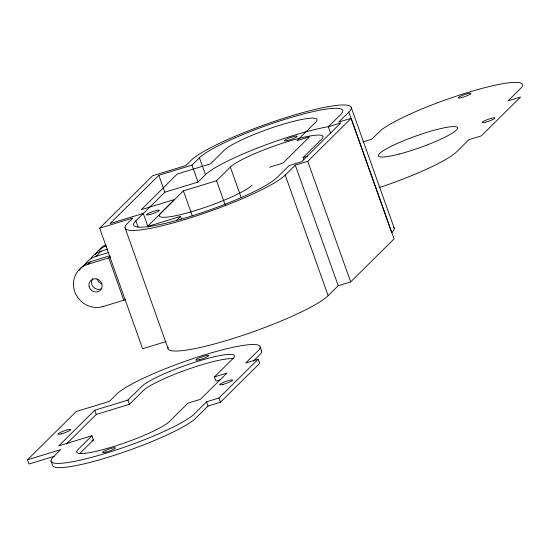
<?xml version="1.0" encoding="UTF-8"?>
<svg xmlns="http://www.w3.org/2000/svg" width="550" height="550" viewBox="0 0 550 550"><rect width="100%" height="100%" fill="white"/><g stroke="black" fill="none" stroke-linecap="round" stroke-linejoin="round"><path stroke-width="0.82" d="M166.072 341.584L142.601 348.755L99.667 228.188L152.632 175.725L185.824 165.578L191.118 160.332A86.247 12.602 -19.6 0 1 290.077 116.297A86.247 12.602 -19.6 0 1 348.789 112.145L391.717 232.712A86.247 12.602 -19.6 0 0 393.594 227.067M330.598 133.189L328.309 126.748L340.491 114.682A77.172 11.275 -19.6 0 0 287.959 118.401A77.172 11.275 -19.6 0 0 199.416 157.795L192.005 165.137L158.812 175.285L110.083 223.554L143.275 213.407L148.149 227.109M125.4 299.729L103.056 306.556A22.694 21.436 45.3 0 1 74.779 291.741A22.694 21.436 45.3 0 1 87.993 264.248L90.64 261.628L109.794 255.771M84.549 265.107A22.694 21.436 45.3 0 1 95.941 256.382L101.234 251.137L107.621 249.184M138.119 227.095L135.857 220.749L143.275 213.407M142.911 213.929L164.835 192.204L198.028 182.064L205.446 174.714A77.172 11.275 -19.6 0 1 257.744 147.929A77.172 11.275 -19.6 0 1 328.928 126.555M110.33 256.334L108.742 257.909L123.805 300.218M147.971 225.968L183.377 190.891L216.569 180.751L230.34 167.111A49.933 7.294 -19.6 0 1 287.629 141.618A49.933 7.294 -19.6 0 1 321.619 139.212L303.084 157.575L303.944 159.995M176.357 220.577L180.551 216.425L181.411 218.845M103.056 306.556L103.558 306.061M269.913 167.537L270.572 166.884L283.023 163.075L309.506 136.847L297.055 140.649L315.59 122.286A49.933 7.294 -19.6 0 0 281.607 124.692A49.933 7.294 -19.6 0 0 224.311 150.184L210.54 163.824L177.347 173.972L141.329 209.646L174.522 199.506L160.751 213.146A49.933 7.294 -19.6 0 0 194.741 210.739A49.933 7.294 -19.6 0 0 252.038 185.247M99.667 228.188L132.859 218.041L127.559 223.286A86.247 12.602 -19.6 0 0 186.264 219.127A86.247 12.602 -19.6 0 0 285.23 175.099L295.288 165.131L307.739 161.329L351.168 118.305L394.103 238.879L350.673 281.896L338.222 285.704L328.157 295.673A86.247 12.602 -19.6 0 1 236.486 337.418A86.247 12.602 -19.6 0 1 168.149 347.084M348.789 112.145L338.724 122.114L351.168 118.305M54.106 456.349L29.006 464.021L27.5 459.786L76.23 411.524L109.422 401.376L116.834 394.034A77.172 11.275 -19.6 0 1 205.377 354.633A77.172 11.275 -19.6 0 1 257.909 350.914L245.726 362.986L258.17 359.178L259.676 363.413L220.481 402.236L208.038 406.038L195.855 418.103A77.172 11.275 -19.6 0 1 117.287 454.334A77.172 11.275 -19.6 0 1 52.552 465.293L51.047 461.065M220.646 379.692L215.978 381.116L214.472 376.888L233.014 358.524A49.933 7.294 -19.6 0 0 199.024 360.931A49.933 7.294 -19.6 0 0 141.728 386.423L127.958 400.063L94.765 410.211L58.754 445.885L91.946 435.737L93.452 439.973L79.681 453.612M66.364 444.07L96.271 414.439L129.463 404.298L143.241 390.651A49.933 7.294 -19.6 0 1 187.014 369.627A49.933 7.294 -19.6 0 1 233.454 358.717M91.946 435.737L78.176 449.377A49.933 7.294 -19.6 0 0 112.159 446.971A49.933 7.294 -19.6 0 0 169.455 421.486L187.99 403.123L200.441 399.314L226.923 373.086L214.472 376.888M258.17 359.178L218.976 398.001L206.532 401.809L194.349 413.875A77.172 11.275 -19.6 0 1 105.806 453.269A77.172 11.275 -19.6 0 1 53.274 456.988L60.693 449.646L27.5 459.786M253.323 361.178L259.414 355.149A77.172 11.275 -19.6 0 0 261.092 350.096M328.309 126.748L340.752 122.939L301.558 161.762L289.114 165.571L276.932 177.636A77.172 11.275 -19.6 0 1 188.389 217.03A77.172 11.275 -19.6 0 1 135.857 220.749M303.084 157.575L307.746 156.145M362.876 141.962L371.779 139.239L379.197 131.897A77.172 11.275 -19.6 0 1 467.741 92.503A77.172 11.275 -19.6 0 1 520.266 88.784L508.083 100.849L520.534 97.041L481.339 135.864L468.889 139.672L456.706 151.738A77.172 11.275 -19.6 0 1 379.053 187.66M147.359 226.572L180.551 216.425M95.941 256.382L108.708 252.478M87.993 264.248L110.337 257.421M91.829 440.467L93.452 439.973M351.278 107.587L394.212 228.161M307.739 161.329L350.673 281.896M295.288 165.131L338.222 285.704M285.23 175.099L328.157 295.673M230.34 167.111L241.251 197.759M216.569 180.751L225.184 204.951M199.416 157.795L205.446 174.714M260.136 346.844L261.642 351.072M192.005 165.137L198.028 182.064M183.377 190.891L192.28 215.903M158.812 175.285L164.835 192.204M218.976 398.001L220.481 402.236M206.532 401.809L208.038 406.038M125.063 227.844L167.998 348.411M127.958 400.063L129.463 404.298M94.765 410.211L96.271 414.439M91.114 258.053A22.694 21.436 45.3 0 1 101.234 251.137M101.956 283.882A6.806 6.428 45.3 0 1 97.068 278.857M95.143 254.616A22.694 21.436 45.3 0 1 106.535 245.884M99.055 250.181A22.694 21.436 45.3 0 1 105.531 244.771M79.248 270.353A22.694 21.436 45.3 0 1 90.64 261.628M102.059 288.358A6.806 6.428 45.3 0 1 93.452 287.148A6.806 6.428 45.3 0 1 92.874 278.506M485.437 122.244A6.806 0.997 -19.6 0 0 494.911 117.996A6.806 0.997 -19.6 0 0 485.121 120.532A6.806 0.997 -19.6 0 0 485.437 122.244M399.142 154.076A41.992 6.133 -19.6 0 0 457.545 127.868A41.992 6.133 -19.6 0 0 397.169 143.502A41.992 6.133 -19.6 0 0 399.142 154.076M461.512 97.639A6.806 0.997 -19.6 0 0 470.986 93.383A6.806 0.997 -19.6 0 0 461.196 95.92A6.806 0.997 -19.6 0 0 461.512 97.639M89.114 286.694A6.806 6.428 45.3 0 0 100.169 290.386A6.806 6.428 45.3 0 0 97.295 279.132A6.806 6.428 45.3 0 0 89.114 286.694M287.76 140.456A6.806 0.997 -19.6 0 0 297.227 136.208A6.806 0.997 -19.6 0 0 287.437 138.744A6.806 0.997 -19.6 0 0 287.76 140.456M149.868 214.521A6.806 0.997 -19.6 0 0 159.342 210.272A6.806 0.997 -19.6 0 0 149.552 212.809A6.806 0.997 -19.6 0 0 149.868 214.521M223.08 384.381A6.806 0.997 -19.6 0 0 232.547 380.132A6.806 0.997 -19.6 0 0 222.757 382.669A6.806 0.997 -19.6 0 0 223.08 384.381M199.148 359.776A6.806 0.997 -19.6 0 0 208.622 355.52A6.806 0.997 -19.6 0 0 198.832 358.057A6.806 0.997 -19.6 0 0 199.148 359.776M105.93 452.107A6.806 0.997 -19.6 0 0 115.404 447.858A6.806 0.997 -19.6 0 0 105.614 450.395A6.806 0.997 -19.6 0 0 105.93 452.107M61.263 433.84A6.806 0.997 -19.6 0 0 70.73 429.591A6.806 0.997 -19.6 0 0 60.94 432.128A6.806 0.997 -19.6 0 0 61.263 433.84"/></g></svg>
